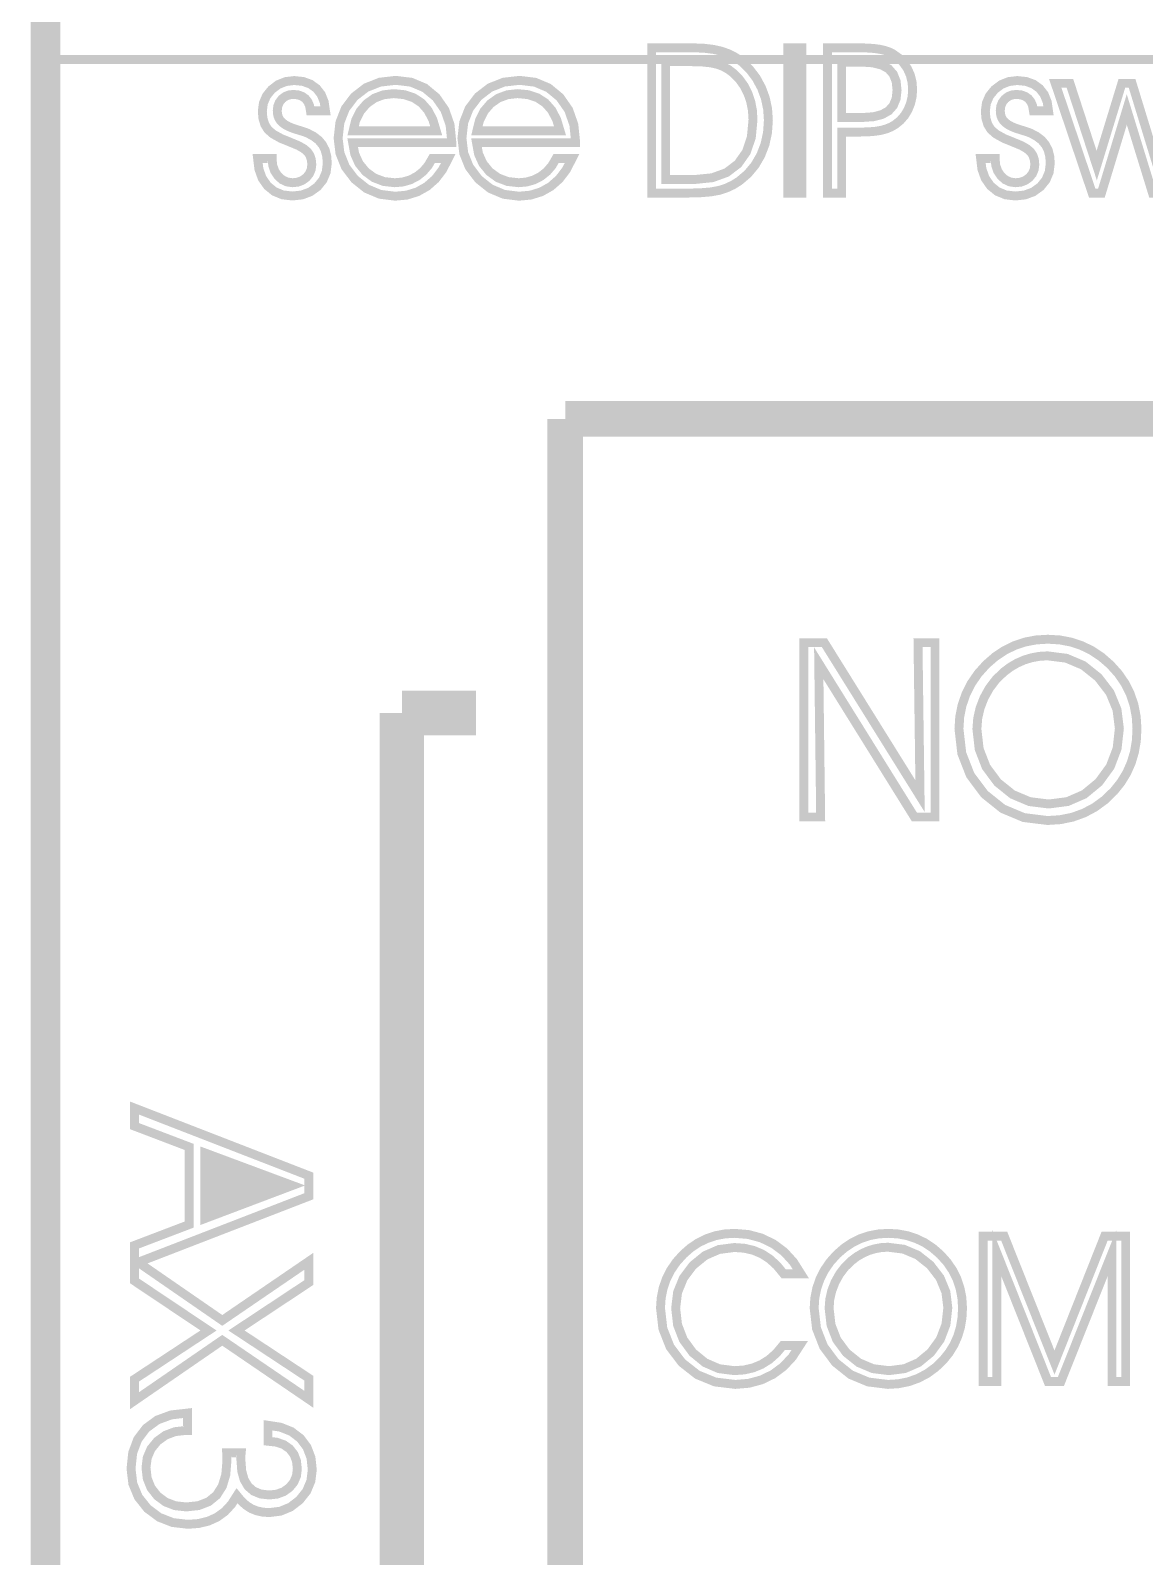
# Model space of a CAD drawing. Extents: x -2.25 to 2.25, y -2.04 to 2.05.
# Drawn here: x -1.895 to -1.52, y -0.311 to 0.203 of the extents above; entities that cross this region are included whole.
import ezdxf

# ---------------------------------------------------------------- set-up
doc = ezdxf.new("R2010")
doc.units = 0
doc.header["$LTSCALE"] = 0.000394
for name, color, linetype in [('DD', 7, 'CONTINUOUS'), ('KO', 7, 'CONTINUOUS'), ('TO', 7, 'CONTINUOUS')]:
    doc.layers.add(name, color=color, linetype=linetype)

msp = doc.modelspace()

# ---------------------------------------------------------------- linework, layer by layer
at = {"layer": 'DD', "linetype": 'CONTINUOUS', "const_width": 0.003}
msp.add_lwpolyline([(-1.89, 0.193307), (1.81, 0.193307)], dxfattribs=at)
at = {"layer": 'KO', "color": 7, "linetype": 'CONTINUOUS', "const_width": 0.009996}
msp.add_lwpolyline([(-1.89, -1.656689), (-1.89, 2.043307)], dxfattribs=at)
at = {"layer": 'TO', "color": 7, "linetype": 'CONTINUOUS'}
for points, const_width in [([(-1.685937, 0.197205), (-1.672031, 0.197205), (-1.668407, 0.197078), (-1.66519, 0.196697), (-1.662382, 0.196059), (-1.659872, 0.19515), (-1.657571, 0.193934), (-1.65548, 0.192406), (-1.652886, 0.189879), (-1.650715, 0.187001), (-1.648961, 0.183772), (-1.64767, 0.18029), (-1.646898, 0.176654), (-1.646642, 0.172858), (-1.646925, 0.168668), (-1.647778, 0.164734), (-1.649201, 0.161055), (-1.651134, 0.157721), (-1.653541, 0.15483), (-1.656421, 0.152378), (-1.658533, 0.151059), (-1.660762, 0.150016), (-1.663102, 0.149248), (-1.665931, 0.148724), (-1.669625, 0.148411), (-1.674189, 0.148307), (-1.685937, 0.148307), (-1.685937, 0.197205)], 0.003), ([(-1.685937, 0.197205), (-1.672031, 0.197205), (-1.668407, 0.197078), (-1.66519, 0.196697), (-1.662382, 0.196059), (-1.659872, 0.19515), (-1.657571, 0.193934), (-1.65548, 0.192406), (-1.652886, 0.189879), (-1.650715, 0.187001), (-1.648961, 0.183772), (-1.64767, 0.18029), (-1.646898, 0.176654), (-1.646642, 0.172858), (-1.646925, 0.168668), (-1.647778, 0.164734), (-1.649201, 0.161055), (-1.651134, 0.157721), (-1.653541, 0.15483), (-1.656421, 0.152378), (-1.658533, 0.151059), (-1.660762, 0.150016), (-1.663102, 0.149248), (-1.665931, 0.148724), (-1.669625, 0.148411), (-1.674189, 0.148307), (-1.685937, 0.148307), (-1.685937, 0.197205)], 0.003), ([(-1.635331, 0.148307), (-1.640134, 0.148307), (-1.640134, 0.197205), (-1.635331, 0.197205), (-1.635331, 0.148307)], 0.003), ([(-1.635331, 0.148307), (-1.640134, 0.148307), (-1.640134, 0.197205), (-1.635331, 0.197205), (-1.635331, 0.148307)], 0.003), ([(-1.626768, 0.197205), (-1.616394, 0.197205), (-1.613612, 0.197152), (-1.611227, 0.196996), (-1.60924, 0.196736), (-1.607547, 0.196361), (-1.606061, 0.195857), (-1.604772, 0.195224), (-1.602783, 0.193799), (-1.601133, 0.192114), (-1.599819, 0.190169), (-1.598855, 0.18801), (-1.598279, 0.185677), (-1.598087, 0.183165), (-1.598259, 0.180765), (-1.598778, 0.178489), (-1.599646, 0.176335), (-1.600826, 0.174382), (-1.60228, 0.172719), (-1.604004, 0.171346), (-1.605383, 0.170553), (-1.60693, 0.169918), (-1.608646, 0.169445), (-1.610618, 0.16912), (-1.612916, 0.168924), (-1.615547, 0.168858), (-1.621965, 0.168858), (-1.621965, 0.148307), (-1.626768, 0.148307), (-1.626768, 0.197205)], 0.003), ([(-1.626768, 0.197205), (-1.616394, 0.197205), (-1.613612, 0.197152), (-1.611227, 0.196996), (-1.60924, 0.196736), (-1.607547, 0.196361), (-1.606061, 0.195857), (-1.604772, 0.195224), (-1.602783, 0.193799), (-1.601133, 0.192114), (-1.599819, 0.190169), (-1.598855, 0.18801), (-1.598279, 0.185677), (-1.598087, 0.183165), (-1.598259, 0.180765), (-1.598778, 0.178489), (-1.599646, 0.176335), (-1.600826, 0.174382), (-1.60228, 0.172719), (-1.604004, 0.171346), (-1.605383, 0.170553), (-1.60693, 0.169918), (-1.608646, 0.169445), (-1.610618, 0.16912), (-1.612916, 0.168924), (-1.615547, 0.168858), (-1.621965, 0.168858), (-1.621965, 0.148307), (-1.626768, 0.148307), (-1.626768, 0.197205)], 0.003), ([(-1.681205, 0.192539), (-1.681205, 0.152906), (-1.671232, 0.152906), (-1.665486, 0.153486), (-1.660694, 0.15523), (-1.656858, 0.158142), (-1.654058, 0.162123), (-1.652376, 0.167071), (-1.651815, 0.172984), (-1.652005, 0.176112), (-1.652574, 0.179069), (-1.65352, 0.181858), (-1.65483, 0.184421), (-1.656467, 0.186695), (-1.658425, 0.188677), (-1.660081, 0.189935), (-1.66186, 0.190926), (-1.663768, 0.191646), (-1.666038, 0.192143), (-1.668904, 0.192441), (-1.672366, 0.192539), (-1.681205, 0.192539)], 0.003), ([(-1.681205, 0.192539), (-1.681205, 0.152906), (-1.671232, 0.152906), (-1.665486, 0.153486), (-1.660694, 0.15523), (-1.656858, 0.158142), (-1.654058, 0.162123), (-1.652376, 0.167071), (-1.651815, 0.172984), (-1.652005, 0.176112), (-1.652574, 0.179069), (-1.65352, 0.181858), (-1.65483, 0.184421), (-1.656467, 0.186695), (-1.658425, 0.188677), (-1.660081, 0.189935), (-1.66186, 0.190926), (-1.663768, 0.191646), (-1.666038, 0.192143), (-1.668904, 0.192441), (-1.672366, 0.192539), (-1.681205, 0.192539)], 0.003), ([(-1.621965, 0.192406), (-1.621965, 0.173764), (-1.614882, 0.173764), (-1.611282, 0.174013), (-1.60837, 0.174762), (-1.606146, 0.176012), (-1.60458, 0.177787), (-1.60364, 0.180105), (-1.603327, 0.182969), (-1.603644, 0.185943), (-1.604592, 0.18833), (-1.606169, 0.190134), (-1.608442, 0.191395), (-1.61148, 0.192153), (-1.615283, 0.192406), (-1.621965, 0.192406)], 0.003), ([(-1.621965, 0.192406), (-1.621965, 0.173764), (-1.614882, 0.173764), (-1.611282, 0.174013), (-1.60837, 0.174762), (-1.606146, 0.176012), (-1.60458, 0.177787), (-1.60364, 0.180105), (-1.603327, 0.182969), (-1.603644, 0.185943), (-1.604592, 0.18833), (-1.606169, 0.190134), (-1.608442, 0.191395), (-1.61148, 0.192153), (-1.615283, 0.192406), (-1.621965, 0.192406)], 0.003), ([(-1.818555, 0.159929), (-1.813685, 0.159929), (-1.813685, 0.159791), (-1.813464, 0.157621), (-1.812801, 0.155716), (-1.811701, 0.154071), (-1.810276, 0.152811), (-1.80864, 0.152055), (-1.806795, 0.151803), (-1.805044, 0.151997), (-1.803502, 0.152579), (-1.802165, 0.153547), (-1.801141, 0.154815), (-1.800525, 0.156282), (-1.800319, 0.157949), (-1.80048, 0.159598), (-1.800964, 0.16102), (-1.801776, 0.162213), (-1.803013, 0.163266), (-1.804779, 0.164275), (-1.807071, 0.165236), (-1.810692, 0.166704), (-1.813369, 0.168192), (-1.815094, 0.169697), (-1.816136, 0.171393), (-1.816763, 0.173433), (-1.816972, 0.175819), (-1.816624, 0.17856), (-1.815579, 0.18101), (-1.813835, 0.183165), (-1.811596, 0.184846), (-1.809059, 0.185856), (-1.806232, 0.186193), (-1.803291, 0.185894), (-1.800786, 0.184998), (-1.798713, 0.183508), (-1.797143, 0.181475), (-1.796145, 0.178976), (-1.79572, 0.176012), (-1.800787, 0.176012), (-1.801048, 0.177633), (-1.801601, 0.178989), (-1.802449, 0.180083), (-1.803569, 0.180884), (-1.804931, 0.181366), (-1.806531, 0.181528), (-1.807991, 0.181355), (-1.809278, 0.180836), (-1.810394, 0.179969), (-1.811253, 0.178841), (-1.811769, 0.177546), (-1.811941, 0.176083), (-1.811869, 0.175041), (-1.811655, 0.174118), (-1.811299, 0.173307), (-1.810783, 0.172585), (-1.810081, 0.171909), (-1.809189, 0.17128), (-1.808158, 0.170724), (-1.806852, 0.170185), (-1.805272, 0.169661), (-1.803751, 0.169192), (-1.802604, 0.168814), (-1.801831, 0.168528), (-1.79973, 0.167434), (-1.798034, 0.166124), (-1.796744, 0.164594), (-1.795837, 0.16281), (-1.795294, 0.160729), (-1.795114, 0.158346), (-1.795485, 0.155352), (-1.796594, 0.152719), (-1.798437, 0.150449), (-1.800851, 0.148719), (-1.803663, 0.147681), (-1.806862, 0.147335), (-1.810108, 0.147713), (-1.812897, 0.148846), (-1.815232, 0.150736), (-1.817006, 0.153279), (-1.818112, 0.156342), (-1.818555, 0.159929)], 0.003), ([(-1.818555, 0.159929), (-1.813685, 0.159929), (-1.813685, 0.159791), (-1.813464, 0.157621), (-1.812801, 0.155716), (-1.811701, 0.154071), (-1.810276, 0.152811), (-1.80864, 0.152055), (-1.806795, 0.151803), (-1.805044, 0.151997), (-1.803502, 0.152579), (-1.802165, 0.153547), (-1.801141, 0.154815), (-1.800525, 0.156282), (-1.800319, 0.157949), (-1.80048, 0.159598), (-1.800964, 0.16102), (-1.801776, 0.162213), (-1.803013, 0.163266), (-1.804779, 0.164275), (-1.807071, 0.165236), (-1.810692, 0.166704), (-1.813369, 0.168192), (-1.815094, 0.169697), (-1.816136, 0.171393), (-1.816763, 0.173433), (-1.816972, 0.175819), (-1.816624, 0.17856), (-1.815579, 0.18101), (-1.813835, 0.183165), (-1.811596, 0.184846), (-1.809059, 0.185856), (-1.806232, 0.186193), (-1.803291, 0.185894), (-1.800786, 0.184998), (-1.798713, 0.183508), (-1.797143, 0.181475), (-1.796145, 0.178976), (-1.79572, 0.176012), (-1.800787, 0.176012), (-1.801048, 0.177633), (-1.801601, 0.178989), (-1.802449, 0.180083), (-1.803569, 0.180884), (-1.804931, 0.181366), (-1.806531, 0.181528), (-1.807991, 0.181355), (-1.809278, 0.180836), (-1.810394, 0.179969), (-1.811253, 0.178841), (-1.811769, 0.177546), (-1.811941, 0.176083), (-1.811869, 0.175041), (-1.811655, 0.174118), (-1.811299, 0.173307), (-1.810783, 0.172585), (-1.810081, 0.171909), (-1.809189, 0.17128), (-1.808158, 0.170724), (-1.806852, 0.170185), (-1.805272, 0.169661), (-1.803751, 0.169192), (-1.802604, 0.168814), (-1.801831, 0.168528), (-1.79973, 0.167434), (-1.798034, 0.166124), (-1.796744, 0.164594), (-1.795837, 0.16281), (-1.795294, 0.160729), (-1.795114, 0.158346), (-1.795485, 0.155352), (-1.796594, 0.152719), (-1.798437, 0.150449), (-1.800851, 0.148719), (-1.803663, 0.147681), (-1.806862, 0.147335), (-1.810108, 0.147713), (-1.812897, 0.148846), (-1.815232, 0.150736), (-1.817006, 0.153279), (-1.818112, 0.156342), (-1.818555, 0.159929)], 0.003), ([(-1.753209, 0.165272), (-1.786555, 0.165272), (-1.785878, 0.161507), (-1.784421, 0.158257), (-1.782185, 0.155516), (-1.779354, 0.153453), (-1.776088, 0.152215), (-1.772386, 0.151803), (-1.769704, 0.152043), (-1.767209, 0.152761), (-1.764902, 0.153957), (-1.762854, 0.155586), (-1.76114, 0.157587), (-1.759764, 0.159965), (-1.75439, 0.159965), (-1.756318, 0.156193), (-1.758708, 0.153058), (-1.761555, 0.150555), (-1.764798, 0.148729), (-1.768362, 0.147631), (-1.772248, 0.147264), (-1.777349, 0.147902), (-1.781896, 0.149816), (-1.78589, 0.153008), (-1.788984, 0.157095), (-1.790841, 0.161697), (-1.791461, 0.166807), (-1.790853, 0.172108), (-1.789034, 0.176754), (-1.786004, 0.180748), (-1.782031, 0.183811), (-1.77738, 0.185648), (-1.772055, 0.18626), (-1.766837, 0.185622), (-1.762309, 0.183711), (-1.758469, 0.180528), (-1.755548, 0.176318), (-1.753794, 0.171342), (-1.753209, 0.165602), (-1.753209, 0.165272)], 0.003), ([(-1.753209, 0.165272), (-1.786555, 0.165272), (-1.785878, 0.161507), (-1.784421, 0.158257), (-1.782185, 0.155516), (-1.779354, 0.153453), (-1.776088, 0.152215), (-1.772386, 0.151803), (-1.769704, 0.152043), (-1.767209, 0.152761), (-1.764902, 0.153957), (-1.762854, 0.155586), (-1.76114, 0.157587), (-1.759764, 0.159965), (-1.75439, 0.159965), (-1.756318, 0.156193), (-1.758708, 0.153058), (-1.761555, 0.150555), (-1.764798, 0.148729), (-1.768362, 0.147631), (-1.772248, 0.147264), (-1.777349, 0.147902), (-1.781896, 0.149816), (-1.78589, 0.153008), (-1.788984, 0.157095), (-1.790841, 0.161697), (-1.791461, 0.166807), (-1.790853, 0.172108), (-1.789034, 0.176754), (-1.786004, 0.180748), (-1.782031, 0.183811), (-1.77738, 0.185648), (-1.772055, 0.18626), (-1.766837, 0.185622), (-1.762309, 0.183711), (-1.758469, 0.180528), (-1.755548, 0.176318), (-1.753794, 0.171342), (-1.753209, 0.165602), (-1.753209, 0.165272)], 0.003), ([(-1.711531, 0.165272), (-1.744878, 0.165272), (-1.744201, 0.161507), (-1.742744, 0.158257), (-1.740508, 0.155516), (-1.737677, 0.153453), (-1.734411, 0.152215), (-1.730709, 0.151803), (-1.728026, 0.152043), (-1.725531, 0.152761), (-1.723224, 0.153957), (-1.721177, 0.155586), (-1.719462, 0.157587), (-1.718087, 0.159965), (-1.712713, 0.159965), (-1.714641, 0.156193), (-1.717031, 0.153058), (-1.719878, 0.150555), (-1.723121, 0.148729), (-1.726685, 0.147631), (-1.730571, 0.147264), (-1.735672, 0.147902), (-1.740219, 0.149816), (-1.744213, 0.153008), (-1.747307, 0.157095), (-1.749164, 0.161697), (-1.749783, 0.166807), (-1.749176, 0.172108), (-1.747357, 0.176754), (-1.744327, 0.180748), (-1.740353, 0.183811), (-1.735703, 0.185648), (-1.730378, 0.18626), (-1.72516, 0.185622), (-1.720631, 0.183711), (-1.716791, 0.180528), (-1.71387, 0.176318), (-1.712117, 0.171342), (-1.711531, 0.165602), (-1.711531, 0.165272)], 0.003), ([(-1.711531, 0.165272), (-1.744878, 0.165272), (-1.744201, 0.161507), (-1.742744, 0.158257), (-1.740508, 0.155516), (-1.737677, 0.153453), (-1.734411, 0.152215), (-1.730709, 0.151803), (-1.728026, 0.152043), (-1.725531, 0.152761), (-1.723224, 0.153957), (-1.721177, 0.155586), (-1.719462, 0.157587), (-1.718087, 0.159965), (-1.712713, 0.159965), (-1.714641, 0.156193), (-1.717031, 0.153058), (-1.719878, 0.150555), (-1.723121, 0.148729), (-1.726685, 0.147631), (-1.730571, 0.147264), (-1.735672, 0.147902), (-1.740219, 0.149816), (-1.744213, 0.153008), (-1.747307, 0.157095), (-1.749164, 0.161697), (-1.749783, 0.166807), (-1.749176, 0.172108), (-1.747357, 0.176754), (-1.744327, 0.180748), (-1.740353, 0.183811), (-1.735703, 0.185648), (-1.730378, 0.18626), (-1.72516, 0.185622), (-1.720631, 0.183711), (-1.716791, 0.180528), (-1.71387, 0.176318), (-1.712117, 0.171342), (-1.711531, 0.165602), (-1.711531, 0.165272)], 0.003), ([(-1.575197, 0.159929), (-1.570327, 0.159929), (-1.570327, 0.159791), (-1.570105, 0.157621), (-1.569443, 0.155716), (-1.568343, 0.154071), (-1.566918, 0.152811), (-1.565282, 0.152055), (-1.563437, 0.151803), (-1.561685, 0.151997), (-1.560144, 0.152579), (-1.558807, 0.153547), (-1.557782, 0.154815), (-1.557166, 0.156282), (-1.556961, 0.157949), (-1.557121, 0.159598), (-1.557606, 0.16102), (-1.558417, 0.162213), (-1.559655, 0.163266), (-1.56142, 0.164275), (-1.563713, 0.165236), (-1.567333, 0.166704), (-1.57001, 0.168192), (-1.571736, 0.169697), (-1.572778, 0.171393), (-1.573405, 0.173433), (-1.573614, 0.175819), (-1.573266, 0.17856), (-1.572221, 0.18101), (-1.570476, 0.183165), (-1.568238, 0.184846), (-1.565701, 0.185856), (-1.562874, 0.186193), (-1.559932, 0.185894), (-1.557427, 0.184998), (-1.555354, 0.183508), (-1.553785, 0.181475), (-1.552787, 0.178976), (-1.552362, 0.176012), (-1.557429, 0.176012), (-1.557689, 0.177633), (-1.558242, 0.178989), (-1.559091, 0.180083), (-1.560211, 0.180884), (-1.561572, 0.181366), (-1.563173, 0.181528), (-1.564633, 0.181355), (-1.56592, 0.180836), (-1.567035, 0.179969), (-1.567895, 0.178841), (-1.568411, 0.177546), (-1.568583, 0.176083), (-1.568511, 0.175041), (-1.568296, 0.174118), (-1.567941, 0.173307), (-1.567424, 0.172585), (-1.566723, 0.171909), (-1.565831, 0.17128), (-1.564799, 0.170724), (-1.563493, 0.170185), (-1.561913, 0.169661), (-1.560392, 0.169192), (-1.559246, 0.168814), (-1.558472, 0.168528), (-1.556372, 0.167434), (-1.554676, 0.166124), (-1.553386, 0.164594), (-1.552479, 0.16281), (-1.551936, 0.160729), (-1.551756, 0.158346), (-1.552127, 0.155352), (-1.553236, 0.152719), (-1.555079, 0.150449), (-1.557493, 0.148719), (-1.560305, 0.147681), (-1.563504, 0.147335), (-1.56675, 0.147713), (-1.569539, 0.148846), (-1.571874, 0.150736), (-1.573648, 0.153279), (-1.574754, 0.156342), (-1.575197, 0.159929)], 0.003), ([(-1.575197, 0.159929), (-1.570327, 0.159929), (-1.570327, 0.159791), (-1.570105, 0.157621), (-1.569443, 0.155716), (-1.568343, 0.154071), (-1.566918, 0.152811), (-1.565282, 0.152055), (-1.563437, 0.151803), (-1.561685, 0.151997), (-1.560144, 0.152579), (-1.558807, 0.153547), (-1.557782, 0.154815), (-1.557166, 0.156282), (-1.556961, 0.157949), (-1.557121, 0.159598), (-1.557606, 0.16102), (-1.558417, 0.162213), (-1.559655, 0.163266), (-1.56142, 0.164275), (-1.563713, 0.165236), (-1.567333, 0.166704), (-1.57001, 0.168192), (-1.571736, 0.169697), (-1.572778, 0.171393), (-1.573405, 0.173433), (-1.573614, 0.175819), (-1.573266, 0.17856), (-1.572221, 0.18101), (-1.570476, 0.183165), (-1.568238, 0.184846), (-1.565701, 0.185856), (-1.562874, 0.186193), (-1.559932, 0.185894), (-1.557427, 0.184998), (-1.555354, 0.183508), (-1.553785, 0.181475), (-1.552787, 0.178976), (-1.552362, 0.176012), (-1.557429, 0.176012), (-1.557689, 0.177633), (-1.558242, 0.178989), (-1.559091, 0.180083), (-1.560211, 0.180884), (-1.561572, 0.181366), (-1.563173, 0.181528), (-1.564633, 0.181355), (-1.56592, 0.180836), (-1.567035, 0.179969), (-1.567895, 0.178841), (-1.568411, 0.177546), (-1.568583, 0.176083), (-1.568511, 0.175041), (-1.568296, 0.174118), (-1.567941, 0.173307), (-1.567424, 0.172585), (-1.566723, 0.171909), (-1.565831, 0.17128), (-1.564799, 0.170724), (-1.563493, 0.170185), (-1.561913, 0.169661), (-1.560392, 0.169192), (-1.559246, 0.168814), (-1.558472, 0.168528), (-1.556372, 0.167434), (-1.554676, 0.166124), (-1.553386, 0.164594), (-1.552479, 0.16281), (-1.551936, 0.160729), (-1.551756, 0.158346), (-1.552127, 0.155352), (-1.553236, 0.152719), (-1.555079, 0.150449), (-1.557493, 0.148719), (-1.560305, 0.147681), (-1.563504, 0.147335), (-1.56675, 0.147713), (-1.569539, 0.148846), (-1.571874, 0.150736), (-1.573648, 0.153279), (-1.574754, 0.156342), (-1.575197, 0.159929)], 0.003), ([(-1.515752, 0.157579), (-1.506823, 0.185252), (-1.501791, 0.185252), (-1.51424, 0.148307), (-1.517335, 0.148307), (-1.526, 0.176449), (-1.534539, 0.148307), (-1.537638, 0.148307), (-1.550083, 0.185252), (-1.545146, 0.185252), (-1.536122, 0.157579), (-1.527654, 0.185252), (-1.524224, 0.185252), (-1.515752, 0.157579)], 0.003), ([(-1.515752, 0.157579), (-1.506823, 0.185252), (-1.501791, 0.185252), (-1.51424, 0.148307), (-1.517335, 0.148307), (-1.526, 0.176449), (-1.534539, 0.148307), (-1.537638, 0.148307), (-1.550083, 0.185252), (-1.545146, 0.185252), (-1.536122, 0.157579), (-1.527654, 0.185252), (-1.524224, 0.185252), (-1.515752, 0.157579)], 0.003), ([(-1.758449, 0.169272), (-1.759594, 0.173081), (-1.761241, 0.176208), (-1.763386, 0.17865), (-1.766024, 0.180396), (-1.769145, 0.18144), (-1.772752, 0.181787), (-1.776149, 0.181413), (-1.779184, 0.180288), (-1.781854, 0.178409), (-1.784018, 0.175889), (-1.785537, 0.172845), (-1.786417, 0.169272), (-1.758449, 0.169272)], 0.003), ([(-1.758449, 0.169272), (-1.759594, 0.173081), (-1.761241, 0.176208), (-1.763386, 0.17865), (-1.766024, 0.180396), (-1.769145, 0.18144), (-1.772752, 0.181787), (-1.776149, 0.181413), (-1.779184, 0.180288), (-1.781854, 0.178409), (-1.784018, 0.175889), (-1.785537, 0.172845), (-1.786417, 0.169272), (-1.758449, 0.169272)], 0.003), ([(-1.716772, 0.169272), (-1.717917, 0.173081), (-1.719563, 0.176208), (-1.721709, 0.17865), (-1.724347, 0.180396), (-1.727468, 0.18144), (-1.731075, 0.181787), (-1.734472, 0.181413), (-1.737507, 0.180288), (-1.740177, 0.178409), (-1.742341, 0.175889), (-1.74386, 0.172845), (-1.74474, 0.169272), (-1.716772, 0.169272)], 0.003), ([(-1.716772, 0.169272), (-1.717917, 0.173081), (-1.719563, 0.176208), (-1.721709, 0.17865), (-1.724347, 0.180396), (-1.727468, 0.18144), (-1.731075, 0.181787), (-1.734472, 0.181413), (-1.737507, 0.180288), (-1.740177, 0.178409), (-1.742341, 0.175889), (-1.74386, 0.172845), (-1.74474, 0.169272), (-1.716772, 0.169272)], 0.003), ([(-1.715, -1.111689), (-1.715, 0.072307)], 0.011996), ([(-1.715, 0.072307), (-1.214996, 0.072307)], 0.011996), ([(-1.595587, -0.054677), (-1.596276, -0.003016), (-1.590551, -0.003016), (-1.590551, -0.061693), (-1.597484, -0.061693), (-1.629685, -0.009949), (-1.629039, -0.061693), (-1.634717, -0.061693), (-1.634717, -0.003016), (-1.627787, -0.003016), (-1.595587, -0.054677)], 0.003), ([(-1.595587, -0.054677), (-1.596276, -0.003016), (-1.590551, -0.003016), (-1.590551, -0.061693), (-1.597484, -0.061693), (-1.629685, -0.009949), (-1.629039, -0.061693), (-1.634717, -0.061693), (-1.634717, -0.003016), (-1.627787, -0.003016), (-1.595587, -0.054677)], 0.003), ([(-1.582492, -0.031996), (-1.58223, -0.027973), (-1.581445, -0.024073), (-1.580138, -0.020307), (-1.578326, -0.016724), (-1.57605, -0.013405), (-1.573303, -0.010346), (-1.570332, -0.007761), (-1.567168, -0.00564), (-1.563811, -0.00398), (-1.560262, -0.002797), (-1.556521, -0.002085), (-1.552587, -0.001846), (-1.548586, -0.002086), (-1.544781, -0.002805), (-1.541173, -0.004008), (-1.537766, -0.005675), (-1.534562, -0.007817), (-1.531559, -0.010429), (-1.52882, -0.013474), (-1.526578, -0.016752), (-1.524831, -0.020264), (-1.523579, -0.023987), (-1.522826, -0.027897), (-1.522575, -0.031996), (-1.52279, -0.03604), (-1.523437, -0.03986), (-1.524516, -0.043453), (-1.526014, -0.046828), (-1.527946, -0.049992), (-1.530307, -0.052945), (-1.53342, -0.055958), (-1.536794, -0.058427), (-1.540429, -0.060358), (-1.544294, -0.061748), (-1.548374, -0.062583), (-1.552669, -0.062862), (-1.560652, -0.061876), (-1.567733, -0.058915), (-1.573909, -0.053976), (-1.578677, -0.04758), (-1.581538, -0.040253), (-1.582492, -0.031996)], 0.003), ([(-1.582492, -0.031996), (-1.58223, -0.027973), (-1.581445, -0.024073), (-1.580138, -0.020307), (-1.578326, -0.016724), (-1.57605, -0.013405), (-1.573303, -0.010346), (-1.570332, -0.007761), (-1.567168, -0.00564), (-1.563811, -0.00398), (-1.560262, -0.002797), (-1.556521, -0.002085), (-1.552587, -0.001846), (-1.548586, -0.002086), (-1.544781, -0.002805), (-1.541173, -0.004008), (-1.537766, -0.005675), (-1.534562, -0.007817), (-1.531559, -0.010429), (-1.52882, -0.013474), (-1.526578, -0.016752), (-1.524831, -0.020264), (-1.523579, -0.023987), (-1.522826, -0.027897), (-1.522575, -0.031996), (-1.52279, -0.03604), (-1.523437, -0.03986), (-1.524516, -0.043453), (-1.526014, -0.046828), (-1.527946, -0.049992), (-1.530307, -0.052945), (-1.53342, -0.055958), (-1.536794, -0.058427), (-1.540429, -0.060358), (-1.544294, -0.061748), (-1.548374, -0.062583), (-1.552669, -0.062862), (-1.560652, -0.061876), (-1.567733, -0.058915), (-1.573909, -0.053976), (-1.578677, -0.04758), (-1.581538, -0.040253), (-1.582492, -0.031996)], 0.003), ([(-1.576453, -0.032079), (-1.575677, -0.038836), (-1.573353, -0.04483), (-1.56948, -0.050055), (-1.564469, -0.054082), (-1.558732, -0.0565), (-1.552272, -0.057307), (-1.545958, -0.056491), (-1.540332, -0.054045), (-1.535394, -0.049972), (-1.531565, -0.044702), (-1.529269, -0.03868), (-1.528504, -0.031913), (-1.529293, -0.025554), (-1.531659, -0.019812), (-1.535602, -0.014681), (-1.540645, -0.010658), (-1.546338, -0.008247), (-1.552685, -0.007445), (-1.555362, -0.0076), (-1.557972, -0.008065), (-1.560512, -0.008835), (-1.56296, -0.009911), (-1.565279, -0.011276), (-1.567472, -0.012933), (-1.570066, -0.015463), (-1.572263, -0.018352), (-1.574059, -0.021598), (-1.575388, -0.025036), (-1.576186, -0.02853), (-1.576453, -0.032079)], 0.003), ([(-1.576453, -0.032079), (-1.575677, -0.038836), (-1.573353, -0.04483), (-1.56948, -0.050055), (-1.564469, -0.054082), (-1.558732, -0.0565), (-1.552272, -0.057307), (-1.545958, -0.056491), (-1.540332, -0.054045), (-1.535394, -0.049972), (-1.531565, -0.044702), (-1.529269, -0.03868), (-1.528504, -0.031913), (-1.529293, -0.025554), (-1.531659, -0.019812), (-1.535602, -0.014681), (-1.540645, -0.010658), (-1.546338, -0.008247), (-1.552685, -0.007445), (-1.555362, -0.0076), (-1.557972, -0.008065), (-1.560512, -0.008835), (-1.56296, -0.009911), (-1.565279, -0.011276), (-1.567472, -0.012933), (-1.570066, -0.015463), (-1.572263, -0.018352), (-1.574059, -0.021598), (-1.575388, -0.025036), (-1.576186, -0.02853), (-1.576453, -0.032079)], 0.003), ([(-1.77, -0.421689), (-1.77, -0.026689)], 0.014996), ([(-1.77, -0.026689), (-1.745, -0.026689)], 0.014996), ([(-1.86, -0.165724), (-1.86, -0.159642), (-1.801323, -0.182406), (-1.801323, -0.189339), (-1.86, -0.212035), (-1.86, -0.205874), (-1.841583, -0.198858), (-1.841583, -0.172736), (-1.86, -0.165724)], 0.003), ([(-1.86, -0.165724), (-1.86, -0.159642), (-1.801323, -0.182406), (-1.801323, -0.189339), (-1.86, -0.212035), (-1.86, -0.205874), (-1.841583, -0.198858), (-1.841583, -0.172736), (-1.86, -0.165724)], 0.003), ([(-1.836299, -0.196835), (-1.806839, -0.185709), (-1.836299, -0.174744), (-1.836299, -0.196835)], 0.003), ([(-1.836299, -0.196835), (-1.806839, -0.185709), (-1.836299, -0.174744), (-1.836299, -0.196835)], 0.003), ([(-1.641476, -0.215449), (-1.643753, -0.212675), (-1.646206, -0.210435), (-1.648835, -0.208732), (-1.651669, -0.207539), (-1.654758, -0.206824), (-1.658098, -0.206587), (-1.66328, -0.207259), (-1.667933, -0.209275), (-1.672059, -0.21263), (-1.675276, -0.216915), (-1.677204, -0.22171), (-1.677846, -0.227016), (-1.677205, -0.232611), (-1.675283, -0.237593), (-1.672083, -0.241961), (-1.667969, -0.245334), (-1.663309, -0.24736), (-1.658098, -0.248035), (-1.654824, -0.2478), (-1.651766, -0.247093), (-1.648929, -0.245917), (-1.646319, -0.244273), (-1.643945, -0.242167), (-1.641807, -0.239598), (-1.636102, -0.239598), (-1.638591, -0.243446), (-1.641591, -0.246668), (-1.645098, -0.249264), (-1.649011, -0.251154), (-1.653232, -0.252287), (-1.657764, -0.252665), (-1.664555, -0.251848), (-1.67055, -0.249395), (-1.675748, -0.245307), (-1.67975, -0.240001), (-1.682149, -0.233878), (-1.682949, -0.226945), (-1.682731, -0.22358), (-1.682081, -0.220332), (-1.681, -0.217201), (-1.679502, -0.214232), (-1.6776, -0.211466), (-1.675291, -0.208902), (-1.672869, -0.206763), (-1.670255, -0.205001), (-1.667449, -0.203618), (-1.66447, -0.202616), (-1.661329, -0.202018), (-1.658028, -0.201819), (-1.653332, -0.202213), (-1.648961, -0.203397), (-1.644913, -0.205374), (-1.641299, -0.208073), (-1.638228, -0.211432), (-1.635701, -0.215449), (-1.641476, -0.215449)], 0.003), ([(-1.641476, -0.215449), (-1.643753, -0.212675), (-1.646206, -0.210435), (-1.648835, -0.208732), (-1.651669, -0.207539), (-1.654758, -0.206824), (-1.658098, -0.206587), (-1.66328, -0.207259), (-1.667933, -0.209275), (-1.672059, -0.21263), (-1.675276, -0.216915), (-1.677204, -0.22171), (-1.677846, -0.227016), (-1.677205, -0.232611), (-1.675283, -0.237593), (-1.672083, -0.241961), (-1.667969, -0.245334), (-1.663309, -0.24736), (-1.658098, -0.248035), (-1.654824, -0.2478), (-1.651766, -0.247093), (-1.648929, -0.245917), (-1.646319, -0.244273), (-1.643945, -0.242167), (-1.641807, -0.239598), (-1.636102, -0.239598), (-1.638591, -0.243446), (-1.641591, -0.246668), (-1.645098, -0.249264), (-1.649011, -0.251154), (-1.653232, -0.252287), (-1.657764, -0.252665), (-1.664555, -0.251848), (-1.67055, -0.249395), (-1.675748, -0.245307), (-1.67975, -0.240001), (-1.682149, -0.233878), (-1.682949, -0.226945), (-1.682731, -0.22358), (-1.682081, -0.220332), (-1.681, -0.217201), (-1.679502, -0.214232), (-1.6776, -0.211466), (-1.675291, -0.208902), (-1.672869, -0.206763), (-1.670255, -0.205001), (-1.667449, -0.203618), (-1.66447, -0.202616), (-1.661329, -0.202018), (-1.658028, -0.201819), (-1.653332, -0.202213), (-1.648961, -0.203397), (-1.644913, -0.205374), (-1.641299, -0.208073), (-1.638228, -0.211432), (-1.635701, -0.215449), (-1.641476, -0.215449)], 0.003), ([(-1.631228, -0.226945), (-1.63101, -0.22359), (-1.630357, -0.22034), (-1.629268, -0.217201), (-1.627758, -0.214217), (-1.625861, -0.211452), (-1.623571, -0.208902), (-1.621094, -0.206748), (-1.618458, -0.204979), (-1.615661, -0.203594), (-1.612703, -0.202609), (-1.609585, -0.202017), (-1.606307, -0.201819), (-1.602973, -0.202018), (-1.599801, -0.202616), (-1.596795, -0.203618), (-1.593955, -0.205009), (-1.591285, -0.206794), (-1.588783, -0.208972), (-1.586501, -0.21151), (-1.584632, -0.214241), (-1.583177, -0.217169), (-1.582133, -0.220271), (-1.581505, -0.223529), (-1.581295, -0.226945), (-1.581475, -0.230314), (-1.582014, -0.233498), (-1.582913, -0.236492), (-1.584162, -0.239306), (-1.585772, -0.241942), (-1.58774, -0.244402), (-1.590333, -0.246913), (-1.593144, -0.248971), (-1.596173, -0.250583), (-1.599395, -0.251739), (-1.602797, -0.252433), (-1.606378, -0.252665), (-1.613028, -0.251844), (-1.618929, -0.249379), (-1.624075, -0.245264), (-1.628048, -0.239934), (-1.630433, -0.233826), (-1.631228, -0.226945)], 0.003), ([(-1.631228, -0.226945), (-1.63101, -0.22359), (-1.630357, -0.22034), (-1.629268, -0.217201), (-1.627758, -0.214217), (-1.625861, -0.211452), (-1.623571, -0.208902), (-1.621094, -0.206748), (-1.618458, -0.204979), (-1.615661, -0.203594), (-1.612703, -0.202609), (-1.609585, -0.202017), (-1.606307, -0.201819), (-1.602973, -0.202018), (-1.599801, -0.202616), (-1.596795, -0.203618), (-1.593955, -0.205009), (-1.591285, -0.206794), (-1.588783, -0.208972), (-1.586501, -0.21151), (-1.584632, -0.214241), (-1.583177, -0.217169), (-1.582133, -0.220271), (-1.581505, -0.223529), (-1.581295, -0.226945), (-1.581475, -0.230314), (-1.582014, -0.233498), (-1.582913, -0.236492), (-1.584162, -0.239306), (-1.585772, -0.241942), (-1.58774, -0.244402), (-1.590333, -0.246913), (-1.593144, -0.248971), (-1.596173, -0.250583), (-1.599395, -0.251739), (-1.602797, -0.252433), (-1.606378, -0.252665), (-1.613028, -0.251844), (-1.618929, -0.249379), (-1.624075, -0.245264), (-1.628048, -0.239934), (-1.630433, -0.233826), (-1.631228, -0.226945)], 0.003), ([(-1.626197, -0.227016), (-1.625551, -0.232647), (-1.623614, -0.237641), (-1.620386, -0.241996), (-1.616207, -0.24535), (-1.611427, -0.247364), (-1.606043, -0.248035), (-1.600782, -0.247356), (-1.596094, -0.245319), (-1.59198, -0.241925), (-1.588789, -0.237533), (-1.586874, -0.232517), (-1.586236, -0.226878), (-1.586894, -0.221577), (-1.588866, -0.216789), (-1.592154, -0.212512), (-1.596355, -0.209163), (-1.601101, -0.207154), (-1.60639, -0.206484), (-1.608619, -0.206614), (-1.610793, -0.207), (-1.612909, -0.207642), (-1.614951, -0.20854), (-1.616882, -0.209678), (-1.618709, -0.211059), (-1.620873, -0.213168), (-1.622703, -0.215575), (-1.624201, -0.21828), (-1.62531, -0.221146), (-1.625975, -0.224058), (-1.626197, -0.227016)], 0.003), ([(-1.626197, -0.227016), (-1.625551, -0.232647), (-1.623614, -0.237641), (-1.620386, -0.241996), (-1.616207, -0.24535), (-1.611427, -0.247364), (-1.606043, -0.248035), (-1.600782, -0.247356), (-1.596094, -0.245319), (-1.59198, -0.241925), (-1.588789, -0.237533), (-1.586874, -0.232517), (-1.586236, -0.226878), (-1.586894, -0.221577), (-1.588866, -0.216789), (-1.592154, -0.212512), (-1.596355, -0.209163), (-1.601101, -0.207154), (-1.60639, -0.206484), (-1.608619, -0.206614), (-1.610793, -0.207), (-1.612909, -0.207642), (-1.614951, -0.20854), (-1.616882, -0.209678), (-1.618709, -0.211059), (-1.620873, -0.213168), (-1.622703, -0.215575), (-1.624201, -0.21828), (-1.62531, -0.221146), (-1.625975, -0.224058), (-1.626197, -0.227016)], 0.003), ([(-1.574339, -0.251693), (-1.574339, -0.202795), (-1.567256, -0.202795), (-1.550335, -0.245307), (-1.533476, -0.202795), (-1.52639, -0.202795), (-1.52639, -0.251693), (-1.530988, -0.251693), (-1.530988, -0.2085), (-1.548181, -0.251693), (-1.552516, -0.251693), (-1.569709, -0.2085), (-1.569709, -0.251693), (-1.574339, -0.251693)], 0.003), ([(-1.574339, -0.251693), (-1.574339, -0.202795), (-1.567256, -0.202795), (-1.550335, -0.245307), (-1.533476, -0.202795), (-1.52639, -0.202795), (-1.52639, -0.251693), (-1.530988, -0.251693), (-1.530988, -0.2085), (-1.548181, -0.251693), (-1.552516, -0.251693), (-1.569709, -0.2085), (-1.569709, -0.251693), (-1.574339, -0.251693)], 0.003), ([(-1.86, -0.217827), (-1.86, -0.210728), (-1.830457, -0.231126), (-1.801323, -0.211224), (-1.801323, -0.21839), (-1.825669, -0.234512), (-1.801323, -0.250575), (-1.801323, -0.257673), (-1.830457, -0.237811), (-1.86, -0.258154), (-1.86, -0.250906), (-1.835091, -0.234512), (-1.86, -0.217827)], 0.003), ([(-1.86, -0.217827), (-1.86, -0.210728), (-1.830457, -0.231126), (-1.801323, -0.211224), (-1.801323, -0.21839), (-1.825669, -0.234512), (-1.801323, -0.250575), (-1.801323, -0.257673), (-1.830457, -0.237811), (-1.86, -0.258154), (-1.86, -0.250906), (-1.835091, -0.234512), (-1.86, -0.217827)], 0.003), ([(-1.842189, -0.268154), (-1.842669, -0.268154), (-1.846324, -0.268553), (-1.849536, -0.269754), (-1.852311, -0.27176), (-1.854432, -0.274355), (-1.855708, -0.277329), (-1.856134, -0.280685), (-1.855712, -0.284298), (-1.854444, -0.287462), (-1.852327, -0.290177), (-1.84955, -0.292249), (-1.846306, -0.293489), (-1.842587, -0.293902), (-1.838461, -0.293462), (-1.835054, -0.292147), (-1.832366, -0.289957), (-1.830431, -0.286917), (-1.829272, -0.28306), (-1.828886, -0.27839), (-1.828886, -0.277725), (-1.82889, -0.277168), (-1.828902, -0.276724), (-1.828918, -0.276348), (-1.828942, -0.276007), (-1.828969, -0.275693), (-1.824087, -0.275693), (-1.824114, -0.276001), (-1.824138, -0.27632), (-1.824157, -0.276654), (-1.824166, -0.277067), (-1.824169, -0.277594), (-1.824169, -0.278236), (-1.823903, -0.281781), (-1.823105, -0.284687), (-1.821776, -0.286957), (-1.819909, -0.288576), (-1.817526, -0.289549), (-1.814622, -0.289874), (-1.812038, -0.289595), (-1.809779, -0.288759), (-1.807843, -0.28737), (-1.806365, -0.285563), (-1.805482, -0.283472), (-1.805189, -0.281098), (-1.805478, -0.27843), (-1.806344, -0.276175), (-1.807787, -0.274331), (-1.80975, -0.27295), (-1.812174, -0.272105), (-1.815063, -0.271787), (-1.815063, -0.266421), (-1.810809, -0.267073), (-1.807182, -0.268535), (-1.804185, -0.270811), (-1.801946, -0.273781), (-1.800602, -0.277302), (-1.800154, -0.281374), (-1.80063, -0.285178), (-1.80206, -0.288585), (-1.804445, -0.291591), (-1.807485, -0.29393), (-1.810879, -0.295335), (-1.814622, -0.295803), (-1.81686, -0.295652), (-1.818896, -0.2952), (-1.820732, -0.294453), (-1.822416, -0.293368), (-1.824004, -0.291924), (-1.825504, -0.290122), (-1.827371, -0.29305), (-1.829592, -0.295454), (-1.832173, -0.297327), (-1.835103, -0.29867), (-1.838388, -0.299478), (-1.842024, -0.299748), (-1.847141, -0.299157), (-1.851683, -0.29738), (-1.855654, -0.294413), (-1.858716, -0.290548), (-1.860556, -0.286081), (-1.861169, -0.281016), (-1.860605, -0.275683), (-1.858913, -0.271154), (-1.856094, -0.267425), (-1.852293, -0.264638), (-1.847658, -0.262931), (-1.842189, -0.262307), (-1.842189, -0.268154)], 0.003), ([(-1.842189, -0.268154), (-1.842669, -0.268154), (-1.846324, -0.268553), (-1.849536, -0.269754), (-1.852311, -0.27176), (-1.854432, -0.274355), (-1.855708, -0.277329), (-1.856134, -0.280685), (-1.855712, -0.284298), (-1.854444, -0.287462), (-1.852327, -0.290177), (-1.84955, -0.292249), (-1.846306, -0.293489), (-1.842587, -0.293902), (-1.838461, -0.293462), (-1.835054, -0.292147), (-1.832366, -0.289957), (-1.830431, -0.286917), (-1.829272, -0.28306), (-1.828886, -0.27839), (-1.828886, -0.277725), (-1.82889, -0.277168), (-1.828902, -0.276724), (-1.828918, -0.276348), (-1.828942, -0.276007), (-1.828969, -0.275693), (-1.824087, -0.275693), (-1.824114, -0.276001), (-1.824138, -0.27632), (-1.824157, -0.276654), (-1.824166, -0.277067), (-1.824169, -0.277594), (-1.824169, -0.278236), (-1.823903, -0.281781), (-1.823105, -0.284687), (-1.821776, -0.286957), (-1.819909, -0.288576), (-1.817526, -0.289549), (-1.814622, -0.289874), (-1.812038, -0.289595), (-1.809779, -0.288759), (-1.807843, -0.28737), (-1.806365, -0.285563), (-1.805482, -0.283472), (-1.805189, -0.281098), (-1.805478, -0.27843), (-1.806344, -0.276175), (-1.807787, -0.274331), (-1.80975, -0.27295), (-1.812174, -0.272105), (-1.815063, -0.271787), (-1.815063, -0.266421), (-1.810809, -0.267073), (-1.807182, -0.268535), (-1.804185, -0.270811), (-1.801946, -0.273781), (-1.800602, -0.277302), (-1.800154, -0.281374), (-1.80063, -0.285178), (-1.80206, -0.288585), (-1.804445, -0.291591), (-1.807485, -0.29393), (-1.810879, -0.295335), (-1.814622, -0.295803), (-1.81686, -0.295652), (-1.818896, -0.2952), (-1.820732, -0.294453), (-1.822416, -0.293368), (-1.824004, -0.291924), (-1.825504, -0.290122), (-1.827371, -0.29305), (-1.829592, -0.295454), (-1.832173, -0.297327), (-1.835103, -0.29867), (-1.838388, -0.299478), (-1.842024, -0.299748), (-1.847141, -0.299157), (-1.851683, -0.29738), (-1.855654, -0.294413), (-1.858716, -0.290548), (-1.860556, -0.286081), (-1.861169, -0.281016), (-1.860605, -0.275683), (-1.858913, -0.271154), (-1.856094, -0.267425), (-1.852293, -0.264638), (-1.847658, -0.262931), (-1.842189, -0.262307), (-1.842189, -0.268154)], 0.003)]:
    msp.add_lwpolyline(points, dxfattribs=dict(at, const_width=const_width))
at = {"layer": 'TO', "color": 7}
for points in [[(-1.635331, 0.148307), (-1.640134, 0.148307), (-1.635331, 0.197205), (-1.640134, 0.197205)], [(-1.836299, -0.196835), (-1.806839, -0.185709), (-1.836299, -0.196835), (-1.836299, -0.174744)]]:
    msp.add_solid(points, dxfattribs=at)

doc.saveas('drawing.dxf')
